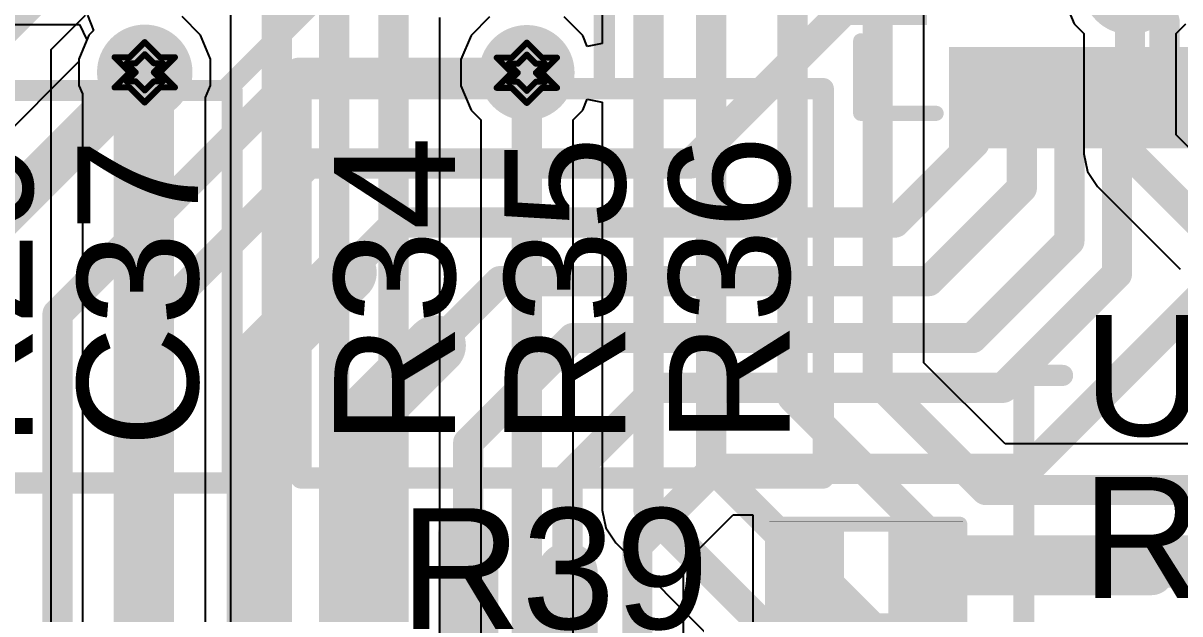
# Model space of a CAD drawing. Header units: inches. Extents: x -18 to 237, y -41 to 211.
# Drawn here: x 9.55 to 19.28, y 47.25 to 52.22 of the extents above; entities that cross this region are included whole.
import ezdxf

# ---------------------------------------------------------------- set-up
doc = ezdxf.new("R2010")
doc.units = ezdxf.units.IN
for name, color, linetype in [('Bottom Layer', 5, 'Continuous'), ('Bottom Solder', 6, 'Continuous'), ('Drill Drawing', 1, 'Continuous'), ('Top Layer', 1, 'Continuous'), ('Top Overlay', 2, 'Continuous'), ('Top Paste', 8, 'Continuous'), ('Top Solder', 216, 'Continuous'), ('Via Holes', 16, 'Continuous')]:
    doc.layers.add(name, color=color, linetype=linetype)
doc.styles.add('Arial', font='', dxfattribs={"height": 0.2})
doc.styles.get('Arial').set_extended_font_data('Arial')

# ---------------------------------------------------------------- blocks, each defined once
blk = doc.blocks.new('56_QFN__7_7__28')
at = {"layer": 'Top Layer'}
for points in [[(-2.71, 3.1), (-2.71, 3.75), (-2.49, 3.75), (-2.49, 3.1)], [(-2.31, 3.1), (-2.31, 3.75), (-2.09, 3.75), (-2.09, 3.1)], [(-1.91, 3.1), (-1.91, 3.75), (-1.69, 3.75), (-1.69, 3.1)], [(-1.51, 3.1), (-1.51, 3.75), (-1.29, 3.75), (-1.29, 3.1)], [(-1.11, 3.1), (-1.11, 3.75), (-0.89, 3.75), (-0.89, 3.1)], [(-0.71, 3.1), (-0.71, 3.75), (-0.49, 3.75), (-0.49, 3.1)], [(-0.31, 3.1), (-0.31, 3.75), (-0.09, 3.75), (-0.09, 3.1)], [(0.09, 3.1), (0.09, 3.75), (0.31, 3.75), (0.31, 3.1)], [(0.49, 3.1), (0.49, 3.75), (0.71, 3.75), (0.71, 3.1)], [(0.89, 3.1), (0.89, 3.75), (1.11, 3.75), (1.11, 3.1)], [(1.29, 3.1), (1.29, 3.75), (1.51, 3.75), (1.51, 3.1)], [(1.69, 3.1), (1.69, 3.75), (1.91, 3.75), (1.91, 3.1)], [(2.09, 3.1), (2.09, 3.75), (2.31, 3.75), (2.31, 3.1)], [(2.49, 3.1), (2.49, 3.75), (2.71, 3.75), (2.71, 3.1)], [(-3.75, 2.71), (-3.1, 2.71), (-3.1, 2.49), (-3.75, 2.49)], [(3.1, 2.71), (3.75, 2.71), (3.75, 2.49), (3.1, 2.49)], [(-3.75, 2.31), (-3.1, 2.31), (-3.1, 2.09), (-3.75, 2.09)], [(3.1, 2.31), (3.75, 2.31), (3.75, 2.09), (3.1, 2.09)], [(-2, -2), (-2, 2), (2, 2), (2, -2)], [(-3.75, 1.91), (-3.1, 1.91), (-3.1, 1.69), (-3.75, 1.69)], [(3.1, 1.91), (3.75, 1.91), (3.75, 1.69), (3.1, 1.69)], [(-3.75, 1.51), (-3.1, 1.51), (-3.1, 1.29), (-3.75, 1.29)], [(3.1, 1.51), (3.75, 1.51), (3.75, 1.29), (3.1, 1.29)], [(-3.75, 1.11), (-3.1, 1.11), (-3.1, 0.89), (-3.75, 0.89)], [(3.1, 1.11), (3.75, 1.11), (3.75, 0.89), (3.1, 0.89)], [(-3.75, 0.71), (-3.1, 0.71), (-3.1, 0.49), (-3.75, 0.49)], [(3.1, 0.71), (3.75, 0.71), (3.75, 0.49), (3.1, 0.49)], [(-3.75, 0.31), (-3.1, 0.31), (-3.1, 0.09), (-3.75, 0.09)], [(3.1, 0.31), (3.75, 0.31), (3.75, 0.09), (3.1, 0.09)], [(-3.75, -0.09), (-3.1, -0.09), (-3.1, -0.31), (-3.75, -0.31)], [(3.1, -0.09), (3.75, -0.09), (3.75, -0.31), (3.1, -0.31)], [(-3.75, -0.49), (-3.1, -0.49), (-3.1, -0.71), (-3.75, -0.71)], [(3.1, -0.49), (3.75, -0.49), (3.75, -0.71), (3.1, -0.71)], [(-3.75, -0.89), (-3.1, -0.89), (-3.1, -1.11), (-3.75, -1.11)], [(3.1, -0.89), (3.75, -0.89), (3.75, -1.11), (3.1, -1.11)], [(-3.75, -1.29), (-3.1, -1.29), (-3.1, -1.51), (-3.75, -1.51)], [(3.1, -1.29), (3.75, -1.29), (3.75, -1.51), (3.1, -1.51)], [(-3.75, -1.69), (-3.1, -1.69), (-3.1, -1.91), (-3.75, -1.91)], [(3.1, -1.69), (3.75, -1.69), (3.75, -1.91), (3.1, -1.91)], [(-3.75, -2.09), (-3.1, -2.09), (-3.1, -2.31), (-3.75, -2.31)], [(3.1, -2.09), (3.75, -2.09), (3.75, -2.31), (3.1, -2.31)], [(-3.75, -2.49), (-3.1, -2.49), (-3.1, -2.71), (-3.75, -2.71)], [(3.1, -2.49), (3.75, -2.49), (3.75, -2.71), (3.1, -2.71)], [(-2.49, -3.1), (-2.49, -3.75), (-2.71, -3.75), (-2.71, -3.1)], [(-2.09, -3.1), (-2.09, -3.75), (-2.31, -3.75), (-2.31, -3.1)], [(-1.69, -3.1), (-1.69, -3.75), (-1.91, -3.75), (-1.91, -3.1)], [(-1.29, -3.1), (-1.29, -3.75), (-1.51, -3.75), (-1.51, -3.1)], [(-0.89, -3.1), (-0.89, -3.75), (-1.11, -3.75), (-1.11, -3.1)], [(-0.49, -3.1), (-0.49, -3.75), (-0.71, -3.75), (-0.71, -3.1)], [(-0.09, -3.1), (-0.09, -3.75), (-0.31, -3.75), (-0.31, -3.1)], [(0.31, -3.1), (0.31, -3.75), (0.09, -3.75), (0.09, -3.1)], [(0.71, -3.1), (0.71, -3.75), (0.49, -3.75), (0.49, -3.1)], [(1.11, -3.1), (1.11, -3.75), (0.89, -3.75), (0.89, -3.1)], [(1.51, -3.1), (1.51, -3.75), (1.29, -3.75), (1.29, -3.1)], [(1.91, -3.1), (1.91, -3.75), (1.69, -3.75), (1.69, -3.1)], [(2.31, -3.1), (2.31, -3.75), (2.09, -3.75), (2.09, -3.1)], [(2.71, -3.1), (2.71, -3.75), (2.49, -3.75), (2.49, -3.1)]]:
    blk.add_hatch(color=1, dxfattribs=at).paths.add_polyline_path(points)
at = {"layer": 'Top Paste'}
for points in [[(-2.71, 3.1), (-2.71, 3.75), (-2.49, 3.75), (-2.49, 3.1)], [(-2.31, 3.1), (-2.31, 3.75), (-2.09, 3.75), (-2.09, 3.1)], [(-1.91, 3.1), (-1.91, 3.75), (-1.69, 3.75), (-1.69, 3.1)], [(-1.51, 3.1), (-1.51, 3.75), (-1.29, 3.75), (-1.29, 3.1)], [(-1.11, 3.1), (-1.11, 3.75), (-0.89, 3.75), (-0.89, 3.1)], [(-0.71, 3.1), (-0.71, 3.75), (-0.49, 3.75), (-0.49, 3.1)], [(-0.31, 3.1), (-0.31, 3.75), (-0.09, 3.75), (-0.09, 3.1)], [(0.09, 3.1), (0.09, 3.75), (0.31, 3.75), (0.31, 3.1)], [(0.49, 3.1), (0.49, 3.75), (0.71, 3.75), (0.71, 3.1)], [(0.89, 3.1), (0.89, 3.75), (1.11, 3.75), (1.11, 3.1)], [(1.29, 3.1), (1.29, 3.75), (1.51, 3.75), (1.51, 3.1)], [(1.69, 3.1), (1.69, 3.75), (1.91, 3.75), (1.91, 3.1)], [(2.09, 3.1), (2.09, 3.75), (2.31, 3.75), (2.31, 3.1)], [(2.49, 3.1), (2.49, 3.75), (2.71, 3.75), (2.71, 3.1)], [(-3.75, 2.71), (-3.1, 2.71), (-3.1, 2.49), (-3.75, 2.49)], [(3.1, 2.71), (3.75, 2.71), (3.75, 2.49), (3.1, 2.49)], [(-3.75, 2.31), (-3.1, 2.31), (-3.1, 2.09), (-3.75, 2.09)], [(3.1, 2.31), (3.75, 2.31), (3.75, 2.09), (3.1, 2.09)], [(-2, -2), (-2, 2), (2, 2), (2, -2)], [(-3.75, 1.91), (-3.1, 1.91), (-3.1, 1.69), (-3.75, 1.69)], [(3.1, 1.91), (3.75, 1.91), (3.75, 1.69), (3.1, 1.69)], [(-3.75, 1.51), (-3.1, 1.51), (-3.1, 1.29), (-3.75, 1.29)], [(3.1, 1.51), (3.75, 1.51), (3.75, 1.29), (3.1, 1.29)], [(-3.75, 1.11), (-3.1, 1.11), (-3.1, 0.89), (-3.75, 0.89)], [(3.1, 1.11), (3.75, 1.11), (3.75, 0.89), (3.1, 0.89)], [(-3.75, 0.71), (-3.1, 0.71), (-3.1, 0.49), (-3.75, 0.49)], [(3.1, 0.71), (3.75, 0.71), (3.75, 0.49), (3.1, 0.49)], [(-3.75, 0.31), (-3.1, 0.31), (-3.1, 0.09), (-3.75, 0.09)], [(3.1, 0.31), (3.75, 0.31), (3.75, 0.09), (3.1, 0.09)], [(-3.75, -0.09), (-3.1, -0.09), (-3.1, -0.31), (-3.75, -0.31)], [(3.1, -0.09), (3.75, -0.09), (3.75, -0.31), (3.1, -0.31)], [(-3.75, -0.49), (-3.1, -0.49), (-3.1, -0.71), (-3.75, -0.71)], [(3.1, -0.49), (3.75, -0.49), (3.75, -0.71), (3.1, -0.71)], [(-3.75, -0.89), (-3.1, -0.89), (-3.1, -1.11), (-3.75, -1.11)], [(3.1, -0.89), (3.75, -0.89), (3.75, -1.11), (3.1, -1.11)], [(-3.75, -1.29), (-3.1, -1.29), (-3.1, -1.51), (-3.75, -1.51)], [(3.1, -1.29), (3.75, -1.29), (3.75, -1.51), (3.1, -1.51)], [(-3.75, -1.69), (-3.1, -1.69), (-3.1, -1.91), (-3.75, -1.91)], [(3.1, -1.69), (3.75, -1.69), (3.75, -1.91), (3.1, -1.91)], [(-3.75, -2.09), (-3.1, -2.09), (-3.1, -2.31), (-3.75, -2.31)], [(3.1, -2.09), (3.75, -2.09), (3.75, -2.31), (3.1, -2.31)], [(-3.75, -2.49), (-3.1, -2.49), (-3.1, -2.71), (-3.75, -2.71)], [(3.1, -2.49), (3.75, -2.49), (3.75, -2.71), (3.1, -2.71)], [(-2.49, -3.1), (-2.49, -3.75), (-2.71, -3.75), (-2.71, -3.1)], [(-2.09, -3.1), (-2.09, -3.75), (-2.31, -3.75), (-2.31, -3.1)], [(-1.69, -3.1), (-1.69, -3.75), (-1.91, -3.75), (-1.91, -3.1)], [(-1.29, -3.1), (-1.29, -3.75), (-1.51, -3.75), (-1.51, -3.1)], [(-0.89, -3.1), (-0.89, -3.75), (-1.11, -3.75), (-1.11, -3.1)], [(-0.49, -3.1), (-0.49, -3.75), (-0.71, -3.75), (-0.71, -3.1)], [(-0.09, -3.1), (-0.09, -3.75), (-0.31, -3.75), (-0.31, -3.1)], [(0.31, -3.1), (0.31, -3.75), (0.09, -3.75), (0.09, -3.1)], [(0.71, -3.1), (0.71, -3.75), (0.49, -3.75), (0.49, -3.1)], [(1.11, -3.1), (1.11, -3.75), (0.89, -3.75), (0.89, -3.1)], [(1.51, -3.1), (1.51, -3.75), (1.29, -3.75), (1.29, -3.1)], [(1.91, -3.1), (1.91, -3.75), (1.69, -3.75), (1.69, -3.1)], [(2.31, -3.1), (2.31, -3.75), (2.09, -3.75), (2.09, -3.1)], [(2.71, -3.1), (2.71, -3.75), (2.49, -3.75), (2.49, -3.1)]]:
    blk.add_hatch(color=8, dxfattribs=at).paths.add_polyline_path(points)
at = {"layer": 'Top Solder'}
for points in [[(-2.8116, 2.9984), (-2.8116, 3.8516), (-2.3884, 3.8516), (-2.3884, 2.9984)], [(-2.4116, 2.9984), (-2.4116, 3.8516), (-1.9884, 3.8516), (-1.9884, 2.9984)], [(-2.0116, 2.9984), (-2.0116, 3.8516), (-1.5884, 3.8516), (-1.5884, 2.9984)], [(-1.6116, 2.9984), (-1.6116, 3.8516), (-1.1884, 3.8516), (-1.1884, 2.9984)], [(-1.2116, 2.9984), (-1.2116, 3.8516), (-0.7884, 3.8516), (-0.7884, 2.9984)], [(-0.8116, 2.9984), (-0.8116, 3.8516), (-0.3884, 3.8516), (-0.3884, 2.9984)], [(-0.4116, 2.9984), (-0.4116, 3.8516), (0.0116, 3.8516), (0.0116, 2.9984)], [(-0.0116, 2.9984), (-0.0116, 3.8516), (0.4116, 3.8516), (0.4116, 2.9984)], [(0.3884, 2.9984), (0.3884, 3.8516), (0.8116, 3.8516), (0.8116, 2.9984)], [(0.7884, 2.9984), (0.7884, 3.8516), (1.2116, 3.8516), (1.2116, 2.9984)], [(1.1884, 2.9984), (1.1884, 3.8516), (1.6116, 3.8516), (1.6116, 2.9984)], [(1.5884, 2.9984), (1.5884, 3.8516), (2.0116, 3.8516), (2.0116, 2.9984)], [(1.9884, 2.9984), (1.9884, 3.8516), (2.4116, 3.8516), (2.4116, 2.9984)], [(2.3884, 2.9984), (2.3884, 3.8516), (2.8116, 3.8516), (2.8116, 2.9984)], [(-3.8516, 2.8116), (-2.9984, 2.8116), (-2.9984, 2.3884), (-3.8516, 2.3884)], [(2.9984, 2.8116), (3.8516, 2.8116), (3.8516, 2.3884), (2.9984, 2.3884)], [(-3.8516, 2.4116), (-2.9984, 2.4116), (-2.9984, 1.9884), (-3.8516, 1.9884)], [(2.9984, 2.4116), (3.8516, 2.4116), (3.8516, 1.9884), (2.9984, 1.9884)], [(-2.1016, -2.1016), (-2.1016, 2.1016), (2.1016, 2.1016), (2.1016, -2.1016)], [(-3.8516, 2.0116), (-2.9984, 2.0116), (-2.9984, 1.5884), (-3.8516, 1.5884)], [(2.9984, 2.0116), (3.8516, 2.0116), (3.8516, 1.5884), (2.9984, 1.5884)], [(-3.8516, 1.6116), (-2.9984, 1.6116), (-2.9984, 1.1884), (-3.8516, 1.1884)], [(2.9984, 1.6116), (3.8516, 1.6116), (3.8516, 1.1884), (2.9984, 1.1884)], [(-3.8516, 1.2116), (-2.9984, 1.2116), (-2.9984, 0.7884), (-3.8516, 0.7884)], [(2.9984, 1.2116), (3.8516, 1.2116), (3.8516, 0.7884), (2.9984, 0.7884)], [(-3.8516, 0.8116), (-2.9984, 0.8116), (-2.9984, 0.3884), (-3.8516, 0.3884)], [(2.9984, 0.8116), (3.8516, 0.8116), (3.8516, 0.3884), (2.9984, 0.3884)], [(-3.8516, 0.4116), (-2.9984, 0.4116), (-2.9984, -0.0116), (-3.8516, -0.0116)], [(2.9984, 0.4116), (3.8516, 0.4116), (3.8516, -0.0116), (2.9984, -0.0116)], [(-3.8516, 0.0116), (-2.9984, 0.0116), (-2.9984, -0.4116), (-3.8516, -0.4116)], [(2.9984, 0.0116), (3.8516, 0.0116), (3.8516, -0.4116), (2.9984, -0.4116)], [(-3.8516, -0.3884), (-2.9984, -0.3884), (-2.9984, -0.8116), (-3.8516, -0.8116)], [(2.9984, -0.3884), (3.8516, -0.3884), (3.8516, -0.8116), (2.9984, -0.8116)], [(-3.8516, -0.7884), (-2.9984, -0.7884), (-2.9984, -1.2116), (-3.8516, -1.2116)], [(2.9984, -0.7884), (3.8516, -0.7884), (3.8516, -1.2116), (2.9984, -1.2116)], [(-3.8516, -1.1884), (-2.9984, -1.1884), (-2.9984, -1.6116), (-3.8516, -1.6116)], [(2.9984, -1.1884), (3.8516, -1.1884), (3.8516, -1.6116), (2.9984, -1.6116)], [(-3.8516, -1.5884), (-2.9984, -1.5884), (-2.9984, -2.0116), (-3.8516, -2.0116)], [(2.9984, -1.5884), (3.8516, -1.5884), (3.8516, -2.0116), (2.9984, -2.0116)], [(-3.8516, -1.9884), (-2.9984, -1.9884), (-2.9984, -2.4116), (-3.8516, -2.4116)], [(2.9984, -1.9884), (3.8516, -1.9884), (3.8516, -2.4116), (2.9984, -2.4116)], [(-3.8516, -2.3884), (-2.9984, -2.3884), (-2.9984, -2.8116), (-3.8516, -2.8116)], [(2.9984, -2.3884), (3.8516, -2.3884), (3.8516, -2.8116), (2.9984, -2.8116)], [(-2.3884, -2.9984), (-2.3884, -3.8516), (-2.8116, -3.8516), (-2.8116, -2.9984)], [(-1.9884, -2.9984), (-1.9884, -3.8516), (-2.4116, -3.8516), (-2.4116, -2.9984)], [(-1.5884, -2.9984), (-1.5884, -3.8516), (-2.0116, -3.8516), (-2.0116, -2.9984)], [(-1.1884, -2.9984), (-1.1884, -3.8516), (-1.6116, -3.8516), (-1.6116, -2.9984)], [(-0.7884, -2.9984), (-0.7884, -3.8516), (-1.2116, -3.8516), (-1.2116, -2.9984)], [(-0.3884, -2.9984), (-0.3884, -3.8516), (-0.8116, -3.8516), (-0.8116, -2.9984)], [(0.0116, -2.9984), (0.0116, -3.8516), (-0.4116, -3.8516), (-0.4116, -2.9984)], [(0.4116, -2.9984), (0.4116, -3.8516), (-0.0116, -3.8516), (-0.0116, -2.9984)], [(0.8116, -2.9984), (0.8116, -3.8516), (0.3884, -3.8516), (0.3884, -2.9984)], [(1.2116, -2.9984), (1.2116, -3.8516), (0.7884, -3.8516), (0.7884, -2.9984)], [(1.6116, -2.9984), (1.6116, -3.8516), (1.1884, -3.8516), (1.1884, -2.9984)], [(2.0116, -2.9984), (2.0116, -3.8516), (1.5884, -3.8516), (1.5884, -2.9984)], [(2.4116, -2.9984), (2.4116, -3.8516), (1.9884, -3.8516), (1.9884, -2.9984)], [(2.8116, -2.9984), (2.8116, -3.8516), (2.3884, -3.8516), (2.3884, -2.9984)]]:
    blk.add_hatch(color=216, dxfattribs=at).paths.add_polyline_path(points)
at = {"layer": 'Top Overlay', "const_width": 0.127}
for points in [[(-3.556, 3.556), (-2.921, 3.556)], [(-3.556, 2.9464), (-3.556, 3.556)], [(2.921, 3.556), (3.556, 3.556)], [(3.556, 2.9464), (3.556, 3.556)], [(-4.0386, 2.7178), (-3.9116, 2.5908)], [(-4.0386, 2.4638), (-4.0386, 2.7178)], [(-4.0386, 2.4638), (-3.9116, 2.5908)], [(-3.556, -3.556), (-3.556, -2.9464)], [(3.556, -3.556), (3.556, -2.9464)], [(-3.556, -3.556), (-2.921, -3.556)], [(2.921, -3.556), (3.556, -3.556)]]:
    blk.add_lwpolyline(points, dxfattribs=at)
at = {"layer": 'Top Overlay', "const_width": 0.0635}
for points in [[(-3.5877, 3.556, 1), (-3.5242, 3.556, 1)], [(-3.5877, 3.556, 1), (-3.5242, 3.556, 1)], [(-2.9527, 3.556, 1), (-2.8893, 3.556, 1)], [(2.8893, 3.556, 1), (2.9527, 3.556, 1)], [(3.5242, 3.556, 1), (3.5877, 3.556, 1)], [(3.5242, 3.556, 1), (3.5877, 3.556, 1)], [(-3.5877, 2.9464, 1), (-3.5242, 2.9464, 1)], [(3.5242, 2.9464, 1), (3.5877, 2.9464, 1)], [(-4.0703, 2.7178, 1), (-4.0069, 2.7178, 1)], [(-4.0703, 2.7178, 1), (-4.0069, 2.7178, 1)], [(-3.9434, 2.5908, 1), (-3.8798, 2.5908, 1)], [(-3.9434, 2.5908, 1), (-3.8798, 2.5908, 1)], [(-4.0703, 2.4638, 1), (-4.0069, 2.4638, 1)], [(-4.0703, 2.4638, 1), (-4.0069, 2.4638, 1)], [(-3.5877, -2.9464, 1), (-3.5242, -2.9464, 1)], [(3.5242, -2.9464, 1), (3.5877, -2.9464, 1)], [(-3.5877, -3.556, 1), (-3.5242, -3.556, 1)], [(-3.5877, -3.556, 1), (-3.5242, -3.556, 1)], [(-2.9527, -3.556, 1), (-2.8893, -3.556, 1)], [(2.8893, -3.556, 1), (2.9527, -3.556, 1)], [(3.5242, -3.556, 1), (3.5877, -3.556, 1)], [(3.5242, -3.556, 1), (3.5877, -3.556, 1)]]:
    blk.add_lwpolyline(points, format="xyb", close=True, dxfattribs=at)
blk = doc.blocks.new('R___0402_44')
at = {"layer": 'Top Layer'}
for points in [[(-0.6985, -0.3175), (-0.6985, 0.3175), (-0.2413, 0.3175), (-0.2413, -0.3175)], [(0.2413, -0.3175), (0.2413, 0.3175), (0.6985, 0.3175), (0.6985, -0.3175)]]:
    blk.add_hatch(color=1, dxfattribs=at).paths.add_polyline_path(points)
at = {"layer": 'Top Paste'}
for points in [[(-0.6985, -0.3175), (-0.6985, 0.3175), (-0.2413, 0.3175), (-0.2413, -0.3175)], [(0.2413, -0.3175), (0.2413, 0.3175), (0.6985, 0.3175), (0.6985, -0.3175)]]:
    blk.add_hatch(color=8, dxfattribs=at).paths.add_polyline_path(points)
at = {"layer": 'Top Solder'}
for points in [[(-0.7535, -0.3725), (-0.7535, 0.3725), (-0.1863, 0.3725), (-0.1863, -0.3725)], [(0.1863, -0.3725), (0.1863, 0.3725), (0.7535, 0.3725), (0.7535, -0.3725)]]:
    blk.add_hatch(color=216, dxfattribs=at).paths.add_polyline_path(points)
at = {"layer": 'Top Overlay'}
for points, const_width in [([(-0.7874, 0.4064), (-0.7874, -0.4064)], 0.127), ([(0.7874, 0.4064), (-0.7874, 0.4064)], 0.127), ([(0.7874, 0.4064), (0.7874, -0.4064)], 0.127), ([(0.7874, -0.4064), (-0.7874, -0.4064)], 0.127), ([(0.8128, -0.4318), (-0.8128, -0.4318)], 0.00323)]:
    blk.add_lwpolyline(points, dxfattribs=dict(at, const_width=const_width))
for points, const_width in [([(-0.8191, 0.4064, 1), (-0.7556, 0.4064, 1)], 0.0635), ([(-0.8191, 0.4064, 1), (-0.7556, 0.4064, 1)], 0.0635), ([(0.7556, 0.4064, 1), (0.8191, 0.4064, 1)], 0.0635), ([(0.7556, 0.4064, 1), (0.8191, 0.4064, 1)], 0.0635), ([(-0.8191, -0.4064, 1), (-0.7556, -0.4064, 1)], 0.0635), ([(-0.8191, -0.4064, 1), (-0.7556, -0.4064, 1)], 0.0635), ([(0.7556, -0.4064, 1), (0.8191, -0.4064, 1)], 0.0635), ([(0.7556, -0.4064, 1), (0.8191, -0.4064, 1)], 0.0635), ([(-0.8136, -0.4318, 1), (-0.812, -0.4318, 1)], 0.00161), ([(0.812, -0.4318, 1), (0.8136, -0.4318, 1)], 0.00161)]:
    blk.add_lwpolyline(points, format="xyb", close=True, dxfattribs=dict(at, const_width=const_width))

msp = doc.modelspace()

# ---------------------------------------------------------------- hatches: boundary and pattern name
at = {"layer": 'Bottom Layer'}
h = msp.add_hatch(color=5, dxfattribs=at)
edge = h.paths.add_edge_path()
edge.add_arc((10.573, 51.8038), 0.3, 0, 360)
h = msp.add_hatch(color=5, dxfattribs=at)
edge = h.paths.add_edge_path()
edge.add_arc((13.7874, 51.8002), 0.3, 0, 360)
at = {"layer": 'Bottom Solder'}
h = msp.add_hatch(color=6, dxfattribs=at)
edge = h.paths.add_edge_path()
edge.add_arc((18.8618, 52.5247), 0.4016, 0, 360)
h = msp.add_hatch(color=6, dxfattribs=at)
edge = h.paths.add_edge_path()
edge.add_arc((10.573, 51.8038), 0.4016, 0, 360)
h = msp.add_hatch(color=6, dxfattribs=at)
edge = h.paths.add_edge_path()
edge.add_arc((13.7874, 51.8002), 0.4016, 0, 360)
at = {"layer": 'Top Layer'}
h = msp.add_hatch(color=1, dxfattribs=at)
edge = h.paths.add_edge_path()
edge.add_arc((10.573, 51.8038), 0.3, 0, 360)
h = msp.add_hatch(color=1, dxfattribs=at)
edge = h.paths.add_edge_path()
edge.add_arc((13.7874, 51.8002), 0.3, 0, 360)
at = {"layer": 'Top Solder'}
h = msp.add_hatch(color=216, dxfattribs=at)
edge = h.paths.add_edge_path()
edge.add_arc((18.8618, 52.5247), 0.4016, 0, 360)
h = msp.add_hatch(color=216, dxfattribs=at)
edge = h.paths.add_edge_path()
edge.add_arc((10.573, 51.8038), 0.4016, 0, 360)
h = msp.add_hatch(color=216, dxfattribs=at)
edge = h.paths.add_edge_path()
edge.add_arc((13.7874, 51.8002), 0.4016, 0, 360)
at = {"layer": 'Via Holes'}
h = msp.add_hatch(color=7, dxfattribs=at)
edge = h.paths.add_edge_path()
edge.add_arc((10.573, 51.8038), 0.15, 0, 360)
h = msp.add_hatch(color=7, dxfattribs=at)
edge = h.paths.add_edge_path()
edge.add_arc((13.7874, 51.8002), 0.15, 0, 360)

# ---------------------------------------------------------------- linework, layer by layer
at = {"layer": 'Bottom Layer'}
for p, q in [((11.2955, 53.4006), (11.2955, 45.4856)), ((14.4223, 53.2732), (14.4223, 52.0471)), ((17.1275, 49.3606), (17.1275, 52.6728)), ((18.3078, 52.4145), (18.3921, 52.2109)), ((9.7856, 51.9959), (10.0742, 52.2845)), ((10.0904, 52.2844), (10.1426, 52.1569)), ((11.0426, 52.1176), (10.8868, 52.2735)), ((13.0545, 46.2227), (13.0545, 52.2648)), ((13.4736, 52.2699), (13.3178, 52.114)), ((14.2571, 52.114), (14.1013, 52.2699)), ((18.3921, 52.2109), (18.4733, 52.1297)), ((19.2503, 52.1297), (19.3315, 52.2109)), ((10.1033, 52.1176), (10.019, 51.914)), ((10.1426, 52.1569), (10.1033, 52.1176)), ((11.127, 51.914), (11.0426, 52.1176)), ((13.3178, 52.114), (13.2334, 51.9104)), ((14.2953, 52.0218), (14.2571, 52.114)), ((18.4733, 52.1297), (18.4733, 51.1182)), ((19.2503, 51.2791), (19.2503, 52.1297)), ((9.7856, 43.2963), (9.7856, 51.9959)), ((14.4223, 52.0471), (14.2953, 52.0218)), ((10.019, 51.914), (10.019, 51.6936)), ((11.127, 51.6936), (11.127, 51.914)), ((13.2334, 51.9104), (13.2334, 51.69)), ((10.019, 51.6936), (10.0485, 51.6224)), ((11.0844, 51.5908), (11.127, 51.6936)), ((13.2334, 51.69), (13.3178, 51.4864)), ((10.0485, 51.6224), (10.0485, 44.7832)), ((11.0844, 44.9977), (11.0844, 51.5908)), ((14.2571, 51.4864), (14.2953, 51.5787)), ((14.2953, 51.5787), (14.4223, 51.5534)), ((13.3178, 51.4864), (13.399, 51.4052)), ((14.1759, 51.4052), (14.2571, 51.4864)), ((14.4223, 51.5534), (14.4223, 48.1187)), ((13.399, 51.4052), (13.399, 46.2999)), ((14.1759, 46.4608), (14.1759, 51.4052)), ((19.7189, 50.8105), (19.2503, 51.2791)), ((18.4733, 51.1182), (18.5029, 50.9695)), ((18.5029, 50.9695), (18.5871, 50.8435)), ((18.5871, 50.8435), (19.2833, 50.1473)), ((17.8108, 48.6773), (17.1275, 49.3606)), ((20.8458, 48.6773), (17.8108, 48.6773)), ((14.4223, 48.1187), (14.4519, 47.9701)), ((14.4519, 47.9701), (14.5361, 47.844)), ((14.5361, 47.844), (16.2367, 46.1435))]:
    msp.add_line(p, q, dxfattribs=at)
for points, const_width in [([(11.684, 45.4856), (11.684, 53.4006)], 0.254), ([(14.8108, 48.1187), (14.8108, 53.3252)], 0.254), ([(9.2677, 52.2105), (9.862, 52.8048)], 0.508), ([(15.3374, 48.4922), (15.3374, 52.9853)], 0.254), ([(16.7391, 49.1997), (16.7391, 52.9933)], 0.254), ([(12.1662, 45.704), (12.1662, 52.8543)], 0.254), ([(16.0221, 49.0705), (16.0221, 52.8147)], 0.254), ([(18.8618, 51.1182), (18.8618, 52.5247)], 0.254), ([(12.666, 46.0618), (12.666, 52.4257)], 0.254), ([(10.5664, 51.7973), (10.573, 51.8038)], 0.508), ([(10.5664, 44.7832), (10.5664, 51.7973)], 0.508), ([(13.7874, 46.2999), (13.7874, 51.8002)], 0.254), ([(18.8618, 51.1182), (19.558, 50.422)], 0.254), ([(16.7391, 49.1997), (17.6499, 48.2888)], 0.254), ([(16.0221, 49.0705), (17.3123, 47.7802)], 0.254), ([(15.3374, 48.4922), (16.7913, 47.0383)], 0.254), ([(17.6499, 48.2888), (30.8868, 48.2888)], 0.254), ([(14.8108, 48.1187), (16.5114, 46.4182)], 0.254), ([(17.3123, 47.7802), (31.75, 47.7802)], 0.254)]:
    msp.add_lwpolyline(points, dxfattribs=dict(at, const_width=const_width))
for points, const_width in [([(10.4394, 51.7973, 1), (10.6934, 51.7973, 1)], 0.254), ([(10.4394, 51.7973, 1), (10.6934, 51.7973, 1)], 0.254), ([(10.446, 51.8038, 1), (10.7, 51.8038, 1)], 0.254), ([(13.7239, 51.8002, 1), (13.8509, 51.8002, 1)], 0.127), ([(18.7983, 51.1182, 1), (18.9253, 51.1182, 1)], 0.127), ([(18.7983, 51.1182, 1), (18.9253, 51.1182, 1)], 0.127), ([(16.6756, 49.1997, 1), (16.8026, 49.1997, 1)], 0.127), ([(16.6756, 49.1997, 1), (16.8026, 49.1997, 1)], 0.127), ([(15.9586, 49.0705, 1), (16.0856, 49.0705, 1)], 0.127), ([(15.9586, 49.0705, 1), (16.0856, 49.0705, 1)], 0.127), ([(15.2739, 48.4922, 1), (15.4009, 48.4922, 1)], 0.127), ([(15.2739, 48.4922, 1), (15.4009, 48.4922, 1)], 0.127), ([(17.5864, 48.2888, 1), (17.7134, 48.2888, 1)], 0.127), ([(17.5864, 48.2888, 1), (17.7134, 48.2888, 1)], 0.127), ([(14.7473, 48.1187, 1), (14.8743, 48.1187, 1)], 0.127), ([(14.7473, 48.1187, 1), (14.8743, 48.1187, 1)], 0.127), ([(17.2488, 47.7802, 1), (17.3758, 47.7802, 1)], 0.127), ([(17.2488, 47.7802, 1), (17.3758, 47.7802, 1)], 0.127)]:
    msp.add_lwpolyline(points, format="xyb", close=True, dxfattribs=dict(at, const_width=const_width))
at = {"layer": 'Drill Drawing', "const_width": 0.0508}
for points in [[(10.446, 51.9308), (10.573, 52.0578)], [(10.573, 52.0578), (10.7, 51.9308)], [(13.6604, 51.9272), (13.7874, 52.0542)], [(13.7874, 52.0542), (13.9144, 51.9272)], [(10.4968, 51.88), (10.573, 51.9562)], [(10.573, 51.9562), (10.6492, 51.88)], [(13.7112, 51.8764), (13.7874, 51.9526)], [(13.7874, 51.9526), (13.8636, 51.8764)], [(10.319, 51.9308), (10.446, 51.8038)], [(10.319, 51.9308), (10.446, 51.9308)], [(10.4206, 51.88), (10.4968, 51.8038)], [(10.4206, 51.88), (10.4968, 51.88)], [(10.6492, 51.88), (10.7254, 51.88)], [(10.6492, 51.8038), (10.7254, 51.88)], [(10.7, 51.9308), (10.827, 51.9308)], [(10.7, 51.8038), (10.827, 51.9308)], [(13.5334, 51.9272), (13.6604, 51.8002)], [(13.5334, 51.9272), (13.6604, 51.9272)], [(13.635, 51.8764), (13.7112, 51.8002)], [(13.635, 51.8764), (13.7112, 51.8764)], [(13.8636, 51.8764), (13.9398, 51.8764)], [(13.8636, 51.8002), (13.9398, 51.8764)], [(13.9144, 51.9272), (14.0414, 51.9272)], [(13.9144, 51.8002), (14.0414, 51.9272)], [(10.319, 51.6768), (10.446, 51.8038)], [(10.4206, 51.7276), (10.4968, 51.8038)], [(10.6492, 51.8038), (10.7254, 51.7276)], [(10.7, 51.8038), (10.827, 51.6768)], [(13.5334, 51.6732), (13.6604, 51.8002)], [(13.635, 51.724), (13.7112, 51.8002)], [(13.8636, 51.8002), (13.9398, 51.724)], [(13.9144, 51.8002), (14.0414, 51.6732)], [(10.319, 51.6768), (10.446, 51.6768)], [(10.4206, 51.7276), (10.4968, 51.7276)], [(10.446, 51.6768), (10.573, 51.5498)], [(10.4968, 51.7276), (10.573, 51.6514)], [(10.573, 51.6514), (10.6492, 51.7276)], [(10.573, 51.5498), (10.7, 51.6768)], [(10.6492, 51.7276), (10.7254, 51.7276)], [(10.7, 51.6768), (10.827, 51.6768)], [(13.5334, 51.6732), (13.6604, 51.6732)], [(13.635, 51.724), (13.7112, 51.724)], [(13.6604, 51.6732), (13.7874, 51.5462)], [(13.7112, 51.724), (13.7874, 51.6478)], [(13.7874, 51.6478), (13.8636, 51.724)], [(13.7874, 51.5462), (13.9144, 51.6732)], [(13.8636, 51.724), (13.9398, 51.724)], [(13.9144, 51.6732), (14.0414, 51.6732)]]:
    msp.add_lwpolyline(points, dxfattribs=at)
at = {"layer": 'Drill Drawing', "const_width": 0.0254}
for points in [[(10.5603, 52.0578, 1), (10.5857, 52.0578, 1)], [(10.5603, 52.0578, 1), (10.5857, 52.0578, 1)], [(13.7747, 52.0542, 1), (13.8001, 52.0542, 1)], [(13.7747, 52.0542, 1), (13.8001, 52.0542, 1)], [(10.5603, 51.9562, 1), (10.5857, 51.9562, 1)], [(10.5603, 51.9562, 1), (10.5857, 51.9562, 1)], [(13.7747, 51.9526, 1), (13.8001, 51.9526, 1)], [(13.7747, 51.9526, 1), (13.8001, 51.9526, 1)], [(10.3063, 51.9308, 1), (10.3317, 51.9308, 1)], [(10.3063, 51.9308, 1), (10.3317, 51.9308, 1)], [(10.4079, 51.88, 1), (10.4333, 51.88, 1)], [(10.4079, 51.88, 1), (10.4333, 51.88, 1)], [(10.4333, 51.9308, 1), (10.4587, 51.9308, 1)], [(10.4333, 51.9308, 1), (10.4587, 51.9308, 1)], [(10.4841, 51.88, 1), (10.5095, 51.88, 1)], [(10.4841, 51.88, 1), (10.5095, 51.88, 1)], [(10.6365, 51.88, 1), (10.6619, 51.88, 1)], [(10.6365, 51.88, 1), (10.6619, 51.88, 1)], [(10.6873, 51.9308, 1), (10.7127, 51.9308, 1)], [(10.6873, 51.9308, 1), (10.7127, 51.9308, 1)], [(10.7127, 51.88, 1), (10.7381, 51.88, 1)], [(10.7127, 51.88, 1), (10.7381, 51.88, 1)], [(10.8143, 51.9308, 1), (10.8397, 51.9308, 1)], [(10.8143, 51.9308, 1), (10.8397, 51.9308, 1)], [(13.5207, 51.9272, 1), (13.5461, 51.9272, 1)], [(13.5207, 51.9272, 1), (13.5461, 51.9272, 1)], [(13.6223, 51.8764, 1), (13.6477, 51.8764, 1)], [(13.6223, 51.8764, 1), (13.6477, 51.8764, 1)], [(13.6477, 51.9272, 1), (13.6731, 51.9272, 1)], [(13.6477, 51.9272, 1), (13.6731, 51.9272, 1)], [(13.6985, 51.8764, 1), (13.7239, 51.8764, 1)], [(13.6985, 51.8764, 1), (13.7239, 51.8764, 1)], [(13.8509, 51.8764, 1), (13.8763, 51.8764, 1)], [(13.8509, 51.8764, 1), (13.8763, 51.8764, 1)], [(13.9017, 51.9272, 1), (13.9271, 51.9272, 1)], [(13.9017, 51.9272, 1), (13.9271, 51.9272, 1)], [(13.9271, 51.8764, 1), (13.9525, 51.8764, 1)], [(13.9271, 51.8764, 1), (13.9525, 51.8764, 1)], [(14.0287, 51.9272, 1), (14.0541, 51.9272, 1)], [(14.0287, 51.9272, 1), (14.0541, 51.9272, 1)], [(10.4333, 51.8038, 1), (10.4587, 51.8038, 1)], [(10.4333, 51.8038, 1), (10.4587, 51.8038, 1)], [(10.4841, 51.8038, 1), (10.5095, 51.8038, 1)], [(10.4841, 51.8038, 1), (10.5095, 51.8038, 1)], [(10.6365, 51.8038, 1), (10.6619, 51.8038, 1)], [(10.6365, 51.8038, 1), (10.6619, 51.8038, 1)], [(10.6873, 51.8038, 1), (10.7127, 51.8038, 1)], [(10.6873, 51.8038, 1), (10.7127, 51.8038, 1)], [(13.6477, 51.8002, 1), (13.6731, 51.8002, 1)], [(13.6477, 51.8002, 1), (13.6731, 51.8002, 1)], [(13.6985, 51.8002, 1), (13.7239, 51.8002, 1)], [(13.6985, 51.8002, 1), (13.7239, 51.8002, 1)], [(13.8509, 51.8002, 1), (13.8763, 51.8002, 1)], [(13.8509, 51.8002, 1), (13.8763, 51.8002, 1)], [(13.9017, 51.8002, 1), (13.9271, 51.8002, 1)], [(13.9017, 51.8002, 1), (13.9271, 51.8002, 1)], [(10.3063, 51.6768, 1), (10.3317, 51.6768, 1)], [(10.3063, 51.6768, 1), (10.3317, 51.6768, 1)], [(10.4079, 51.7276, 1), (10.4333, 51.7276, 1)], [(10.4079, 51.7276, 1), (10.4333, 51.7276, 1)], [(10.4333, 51.6768, 1), (10.4587, 51.6768, 1)], [(10.4333, 51.6768, 1), (10.4587, 51.6768, 1)], [(10.4841, 51.7276, 1), (10.5095, 51.7276, 1)], [(10.4841, 51.7276, 1), (10.5095, 51.7276, 1)], [(10.5603, 51.6514, 1), (10.5857, 51.6514, 1)], [(10.5603, 51.6514, 1), (10.5857, 51.6514, 1)], [(10.6365, 51.7276, 1), (10.6619, 51.7276, 1)], [(10.6365, 51.7276, 1), (10.6619, 51.7276, 1)], [(10.6873, 51.6768, 1), (10.7127, 51.6768, 1)], [(10.6873, 51.6768, 1), (10.7127, 51.6768, 1)], [(10.7127, 51.7276, 1), (10.7381, 51.7276, 1)], [(10.7127, 51.7276, 1), (10.7381, 51.7276, 1)], [(10.8143, 51.6768, 1), (10.8397, 51.6768, 1)], [(10.8143, 51.6768, 1), (10.8397, 51.6768, 1)], [(13.5207, 51.6732, 1), (13.5461, 51.6732, 1)], [(13.5207, 51.6732, 1), (13.5461, 51.6732, 1)], [(13.6223, 51.724, 1), (13.6477, 51.724, 1)], [(13.6223, 51.724, 1), (13.6477, 51.724, 1)], [(13.6477, 51.6732, 1), (13.6731, 51.6732, 1)], [(13.6477, 51.6732, 1), (13.6731, 51.6732, 1)], [(13.6985, 51.724, 1), (13.7239, 51.724, 1)], [(13.6985, 51.724, 1), (13.7239, 51.724, 1)], [(13.7747, 51.6478, 1), (13.8001, 51.6478, 1)], [(13.7747, 51.6478, 1), (13.8001, 51.6478, 1)], [(13.8509, 51.724, 1), (13.8763, 51.724, 1)], [(13.8509, 51.724, 1), (13.8763, 51.724, 1)], [(13.9017, 51.6732, 1), (13.9271, 51.6732, 1)], [(13.9017, 51.6732, 1), (13.9271, 51.6732, 1)], [(13.9271, 51.724, 1), (13.9525, 51.724, 1)], [(13.9271, 51.724, 1), (13.9525, 51.724, 1)], [(14.0287, 51.6732, 1), (14.0541, 51.6732, 1)], [(14.0287, 51.6732, 1), (14.0541, 51.6732, 1)], [(10.5603, 51.5498, 1), (10.5857, 51.5498, 1)], [(10.5603, 51.5498, 1), (10.5857, 51.5498, 1)], [(13.7747, 51.5462, 1), (13.8001, 51.5462, 1)], [(13.7747, 51.5462, 1), (13.8001, 51.5462, 1)]]:
    msp.add_lwpolyline(points, format="xyb", close=True, dxfattribs=at)
at = {"layer": 'Top Layer'}
for p, q in [((9.4232, 52.2054), (10.0252, 52.2054)), ((10.0252, 52.2054), (10.0871, 52.0784)), ((10.0871, 52.0784), (10.019, 51.914)), ((10.019, 51.8937), (7.5702, 49.445)), ((10.019, 51.914), (10.019, 51.8937)), ((15.1049, 47.6621), (15.5221, 48.0793)), ((15.5221, 48.0793), (15.6898, 48.0793)), ((15.6898, 48.0793), (15.6898, 47.0232)), ((15.1049, 43.4461), (15.1049, 47.6621))]:
    msp.add_line(p, q, dxfattribs=at)
for points, const_width in [([(18.8618, 52.5247), (19.1518, 52.2347)], 0.254), ([(15.1681, 51.037), (16.5458, 52.4147)], 0.254), ([(19.1518, 51.5897), (19.1518, 52.2347)], 0.254), ([(7.758, 48.9918), (10.57, 51.8038)], 0.381), ([(10.57, 51.8038), (10.573, 51.8038)], 0.508), ([(9.8392, 49.771), (11.8684, 51.8002)], 0.254), ([(11.8684, 51.8002), (13.7874, 51.8002)], 0.254), ([(17.5518, 51.2068), (17.5518, 51.5897)], 0.254), ([(17.9518, 50.8307), (17.9518, 51.5897)], 0.254), ([(18.3518, 50.3834), (18.3518, 51.5897)], 0.254), ([(18.7518, 50.1066), (18.7518, 51.5897)], 0.254), ([(16.8849, 50.5399), (17.5518, 51.2068)], 0.254), ([(10.5594, 49.644), (11.9524, 51.037)], 0.254), ([(11.9524, 51.037), (15.1681, 51.037)], 0.254), ([(17.168, 50.0469), (17.9518, 50.8307)], 0.254), ([(12.2703, 50.118), (12.6922, 50.5399)], 0.254), ([(12.6922, 50.5399), (16.8849, 50.5399)], 0.254), ([(17.5361, 49.5677), (18.3518, 50.3834)], 0.254), ([(11.5158, 49.3635), (12.2703, 50.118)], 0.508), ([(17.7945, 49.1493), (18.7518, 50.1066)], 0.254), ([(13.0206, 49.5047), (13.5628, 50.0469)], 0.254), ([(13.5628, 50.0469), (17.168, 50.0469)], 0.254), ([(18.0072, 48.4677), (19.5518, 50.0124)], 0.254), ([(9.8392, 34.3548), (9.8392, 49.771)], 0.254), ([(10.5594, 40.7582), (10.5594, 49.644)], 0.254), ([(12.3901, 48.8742), (13.0206, 49.5047)], 0.508), ([(13.2941, 48.6879), (14.1738, 49.5677)], 0.254), ([(14.1738, 49.5677), (17.5361, 49.5677)], 0.254), ([(11.5158, 41.0973), (11.5158, 49.3635)], 0.508), ([(14.1292, 48.3913), (14.8872, 49.1493)], 0.254), ([(14.8872, 49.1493), (17.7945, 49.1493)], 0.254), ([(12.3901, 41.6318), (12.3901, 48.8742)], 0.508), ([(13.2941, 47.9122), (13.2941, 48.6879)], 0.254), ([(14.7164, 47.823), (15.3612, 48.4677)], 0.254), ([(15.3612, 48.4677), (18.0072, 48.4677)], 0.254), ([(14.1292, 47.5947), (14.1292, 48.3913)], 0.254), ([(13.2941, 42.2351), (13.2941, 47.9122)], 0.508), ([(14.7164, 43.2851), (14.7164, 47.823)], 0.254), ([(14.1292, 42.8974), (14.1292, 47.5947)], 0.508), ([(16.1724, 46.4599), (16.1724, 47.5947)], 0.381), ([(17.1122, 47.5947), (19.0418, 47.5947)], 0.381), ([(19.0418, 47.5947), (19.4418, 47.5947)], 0.254)]:
    msp.add_lwpolyline(points, dxfattribs=dict(at, const_width=const_width))
for points, const_width in [([(19.0883, 52.2347, 1), (19.2153, 52.2347, 1)], 0.127), ([(19.0883, 52.2347, 1), (19.2153, 52.2347, 1)], 0.127), ([(10.443, 51.8038, 1), (10.697, 51.8038, 1)], 0.254), ([(10.446, 51.8038, 1), (10.7, 51.8038, 1)], 0.254), ([(10.4748, 51.8038, 1), (10.6653, 51.8038, 1)], 0.1905), ([(11.8049, 51.8002, 1), (11.9319, 51.8002, 1)], 0.127), ([(11.8049, 51.8002, 1), (11.9319, 51.8002, 1)], 0.127), ([(13.7239, 51.8002, 1), (13.8509, 51.8002, 1)], 0.127), ([(17.4883, 51.5897, 1), (17.6153, 51.5897, 1)], 0.127), ([(17.8883, 51.5897, 1), (18.0153, 51.5897, 1)], 0.127), ([(18.2883, 51.5897, 1), (18.4153, 51.5897, 1)], 0.127), ([(18.6883, 51.5897, 1), (18.8153, 51.5897, 1)], 0.127), ([(19.0883, 51.5897, 1), (19.2153, 51.5897, 1)], 0.127), ([(17.4883, 51.2068, 1), (17.6153, 51.2068, 1)], 0.127), ([(17.4883, 51.2068, 1), (17.6153, 51.2068, 1)], 0.127), ([(11.8889, 51.037, 1), (12.0159, 51.037, 1)], 0.127), ([(11.8889, 51.037, 1), (12.0159, 51.037, 1)], 0.127), ([(15.1046, 51.037, 1), (15.2316, 51.037, 1)], 0.127), ([(15.1046, 51.037, 1), (15.2316, 51.037, 1)], 0.127), ([(17.8883, 50.8307, 1), (18.0153, 50.8307, 1)], 0.127), ([(17.8883, 50.8307, 1), (18.0153, 50.8307, 1)], 0.127), ([(12.6287, 50.5399, 1), (12.7557, 50.5399, 1)], 0.127), ([(12.6287, 50.5399, 1), (12.7557, 50.5399, 1)], 0.127), ([(16.8214, 50.5399, 1), (16.9484, 50.5399, 1)], 0.127), ([(16.8214, 50.5399, 1), (16.9484, 50.5399, 1)], 0.127), ([(18.2883, 50.3834, 1), (18.4153, 50.3834, 1)], 0.127), ([(18.2883, 50.3834, 1), (18.4153, 50.3834, 1)], 0.127), ([(12.1433, 50.118, 1), (12.3973, 50.118, 1)], 0.254), ([(12.2068, 50.118, 1), (12.3338, 50.118, 1)], 0.127), ([(18.6883, 50.1066, 1), (18.8153, 50.1066, 1)], 0.127), ([(18.6883, 50.1066, 1), (18.8153, 50.1066, 1)], 0.127), ([(13.4993, 50.0469, 1), (13.6263, 50.0469, 1)], 0.127), ([(13.4993, 50.0469, 1), (13.6263, 50.0469, 1)], 0.127), ([(17.1045, 50.0469, 1), (17.2315, 50.0469, 1)], 0.127), ([(17.1045, 50.0469, 1), (17.2315, 50.0469, 1)], 0.127), ([(9.7757, 49.771, 1), (9.9027, 49.771, 1)], 0.127), ([(9.7757, 49.771, 1), (9.9027, 49.771, 1)], 0.127), ([(10.4959, 49.644, 1), (10.6229, 49.644, 1)], 0.127), ([(10.4959, 49.644, 1), (10.6229, 49.644, 1)], 0.127), ([(12.8936, 49.5047, 1), (13.1476, 49.5047, 1)], 0.254), ([(12.9571, 49.5047, 1), (13.0841, 49.5047, 1)], 0.127), ([(14.1103, 49.5677, 1), (14.2373, 49.5677, 1)], 0.127), ([(14.1103, 49.5677, 1), (14.2373, 49.5677, 1)], 0.127), ([(17.4726, 49.5677, 1), (17.5996, 49.5677, 1)], 0.127), ([(17.4726, 49.5677, 1), (17.5996, 49.5677, 1)], 0.127), ([(11.3888, 49.3635, 1), (11.6428, 49.3635, 1)], 0.254), ([(11.3888, 49.3635, 1), (11.6428, 49.3635, 1)], 0.254), ([(14.8237, 49.1493, 1), (14.9507, 49.1493, 1)], 0.127), ([(14.8237, 49.1493, 1), (14.9507, 49.1493, 1)], 0.127), ([(17.731, 49.1493, 1), (17.858, 49.1493, 1)], 0.127), ([(17.731, 49.1493, 1), (17.858, 49.1493, 1)], 0.127), ([(12.2631, 48.8742, 1), (12.5171, 48.8742, 1)], 0.254), ([(12.2631, 48.8742, 1), (12.5171, 48.8742, 1)], 0.254), ([(13.2306, 48.6879, 1), (13.3576, 48.6879, 1)], 0.127), ([(13.2306, 48.6879, 1), (13.3576, 48.6879, 1)], 0.127), ([(15.2977, 48.4677, 1), (15.4247, 48.4677, 1)], 0.127), ([(15.2977, 48.4677, 1), (15.4247, 48.4677, 1)], 0.127), ([(17.9437, 48.4677, 1), (18.0707, 48.4677, 1)], 0.127), ([(17.9437, 48.4677, 1), (18.0707, 48.4677, 1)], 0.127), ([(14.0657, 48.3913, 1), (14.1927, 48.3913, 1)], 0.127), ([(14.0657, 48.3913, 1), (14.1927, 48.3913, 1)], 0.127), ([(13.1671, 47.9122, 1), (13.4211, 47.9122, 1)], 0.254), ([(13.2306, 47.9122, 1), (13.3576, 47.9122, 1)], 0.127), ([(14.6529, 47.823, 1), (14.7799, 47.823, 1)], 0.127), ([(14.6529, 47.823, 1), (14.7799, 47.823, 1)], 0.127), ([(14.0022, 47.5947, 1), (14.2562, 47.5947, 1)], 0.254), ([(16.0771, 47.5947, 1), (16.2676, 47.5947, 1)], 0.1905), ([(17.0169, 47.5947, 1), (17.2074, 47.5947, 1)], 0.1905), ([(18.9466, 47.5947, 1), (19.1371, 47.5947, 1)], 0.1905), ([(14.0657, 47.5947, 1), (14.1927, 47.5947, 1)], 0.127), ([(18.9783, 47.5947, 1), (19.1053, 47.5947, 1)], 0.127)]:
    msp.add_lwpolyline(points, format="xyb", close=True, dxfattribs=dict(at, const_width=const_width))
at = {"layer": 'Top Overlay', "const_width": 0.1778}
for points in [[(11.2774, 51.6808), (12.3163, 52.7197)], [(14.4398, 51.6815), (14.4398, 52.3679)], [(8.3483, 51.6505), (11.3076, 51.6505)], [(11.3076, 48.3485), (11.3076, 51.6505)], [(11.8872, 51.6666), (16.2814, 51.6666)], [(11.8872, 48.39), (11.8872, 51.6666)], [(16.2814, 48.39), (16.2814, 51.6666)], [(17.9692, 49.2536), (18.2944, 49.2536)], [(17.9692, 46.2771), (17.9692, 49.2536)], [(11.8872, 48.39), (16.2814, 48.39)], [(8.3483, 48.3485), (11.3076, 48.3485)]]:
    msp.add_lwpolyline(points, dxfattribs=at)
at = {"layer": 'Top Overlay', "const_width": 0.0889}
for points in [[(14.3954, 51.6815, 1), (14.4843, 51.6815, 1)], [(11.2329, 51.6808, 1), (11.3218, 51.6808, 1)], [(11.2632, 51.6505, 1), (11.3521, 51.6505, 1)], [(11.2632, 51.6505, 1), (11.3521, 51.6505, 1)], [(11.8428, 51.6666, 1), (11.9317, 51.6666, 1)], [(11.8428, 51.6666, 1), (11.9317, 51.6666, 1)], [(16.237, 51.6666, 1), (16.3259, 51.6666, 1)], [(16.237, 51.6666, 1), (16.3259, 51.6666, 1)], [(17.9247, 49.2536, 1), (18.0136, 49.2536, 1)], [(17.9247, 49.2536, 1), (18.0136, 49.2536, 1)], [(18.25, 49.2536, 1), (18.3389, 49.2536, 1)], [(11.8428, 48.39, 1), (11.9317, 48.39, 1)], [(11.8428, 48.39, 1), (11.9317, 48.39, 1)], [(16.237, 48.39, 1), (16.3259, 48.39, 1)], [(16.237, 48.39, 1), (16.3259, 48.39, 1)], [(11.2632, 48.3485, 1), (11.3521, 48.3485, 1)], [(11.2632, 48.3485, 1), (11.3521, 48.3485, 1)]]:
    msp.add_lwpolyline(points, format="xyb", close=True, dxfattribs=at)

# ---------------------------------------------------------------- block references
msp.add_blockref('56_QFN__7_7__28', (20.1518, 55.0147))
at = {"rotation": 180}
msp.add_blockref('R___0402_44', (16.6423, 47.5947), dxfattribs=at)

# ---------------------------------------------------------------- texts
at = {"layer": 'Top Overlay', "style": 'Arial'}
for s, p in [('R34', (13.1824, 48.6614)), ('R35', (14.6152, 48.6623)), ('R36', (15.9981, 48.6717)), ('R29', (9.6311, 48.6453)), ('C37', (11.0222, 48.6453))]:
    msp.add_text(s, height=1.016, rotation=90, dxfattribs=at).set_placement(p)
for s, p in [('U10', (18.4662, 48.7458)), ('R37', (18.4522, 47.3818)), ('R39', (12.7174, 47.1202))]:
    msp.add_text(s, height=1.016, dxfattribs=at).set_placement(p)

doc.saveas('drawing.dxf')
